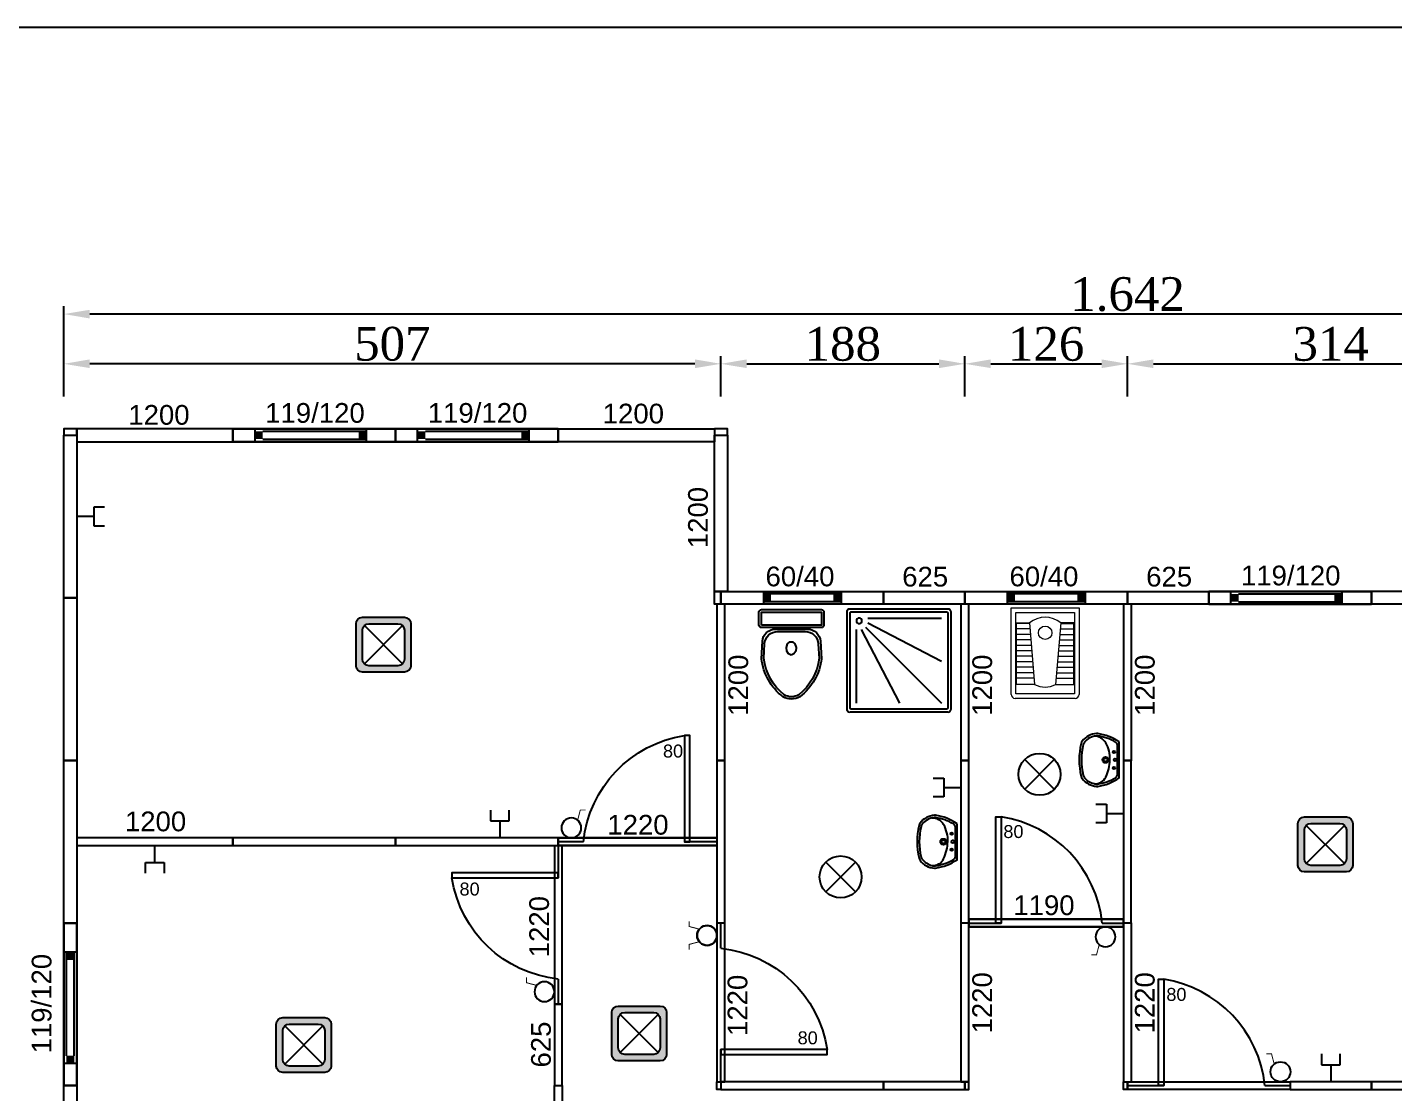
# Model space of a CAD drawing. Header units: millimetres. Extents: x 201962 to 221859, y -224854 to -197588.
# Drawn here: x 207638 to 208693, y -204201 to -203379 of the extents above; entities that cross this region are included whole.
import ezdxf

# ---------------------------------------------------------------- set-up
doc = ezdxf.new("R2010")
doc.units = ezdxf.units.MM
doc.header["$MEASUREMENT"] = 0
for name, color, linetype in [('1', 250, 'Continuous'), ('Block1', 255, 'Continuous'), ('DUVAR', 7, 'Continuous'), ('KAPI-PEN', 3, 'Continuous'), ('OLCU', 2, 'Continuous'), ('PANO', 11, 'Continuous'), ('TEFRIS', 4, 'Continuous')]:
    doc.layers.add(name, color=color, linetype=linetype)
doc.styles.add('133', font='times.ttf')
doc.styles.get("Standard").update_dxf_attribs({"font": 'arial.ttf'})
doc.dimstyles.new('MAKAS', dxfattribs={"dimscale": 20, "dimtxt": 1.3, "dimasz": 1, "dimexe": 0.3, "dimexo": 0.3, "dimgap": 0.1, "dimtad": 1, "dimrnd": 1, "dimzin": 12, "dimdsep": 46, "dimlunit": 6, "dimtxsty": '133', "dimcen": 0.8, "dimdle": 0.0005, "dimclrd": 4, "dimclre": 6, "dimclrt": 2, "dimazin": 3, "dimtfac": 1, "dimtmove": 0, "dimatfit": 2, "dimldrblk": 'DOTSMALL', "dimfxl": 0, "dimtolj": 1, "dimtzin": 0, "dimarcsym": 0})

# ---------------------------------------------------------------- blocks, each defined once
blk = doc.blocks.new('110')
blk.add_lwpolyline([(74265.2, -40100.5), (74265.2, -40226), (74275.2, -40226), (74275.2, -40100.5)], close=True)
blk = doc.blocks.new('ehr')
at = {"layer": 'PANO', "color": 1}
for p, q in [((-20063, -6682.3), (-19983, -6682.3)), ((-20063, -6688.3), (-19983, -6688.3))]:
    blk.add_line(p, q, dxfattribs=at)
for points in [[(-20069, -6690.3), (-20069, -6680.3)], [(-19983, -6690.3), (-19983, -6680.3)]]:
    blk.add_lwpolyline(points, dxfattribs=at)
for points in [[(-20069, -6688.3), (-20063, -6688.3), (-20069, -6682.3), (-20063, -6682.3)], [(-19983, -6688.3), (-19989, -6688.3), (-19983, -6682.3), (-19989, -6682.3)]]:
    blk.add_solid(points, dxfattribs=at)
blk = doc.blocks.new('kg')
at = {"layer": 'PANO', "color": 1}
for p, q in [((-19542.4, -7126.4), (-19602.4, -7126.4)), ((-19542.4, -7132.4), (-19602.4, -7132.4))]:
    blk.add_line(p, q, dxfattribs=at)
for points in [[(-19602.4, -7124.4), (-19602.4, -7134.4)], [(-19542.4, -7124.4), (-19542.4, -7134.4)]]:
    blk.add_lwpolyline(points, dxfattribs=at)
for points in [[(-19602.4, -7126.4), (-19596.4, -7126.4), (-19602.4, -7132.4), (-19596.4, -7132.4)], [(-19542.4, -7126.4), (-19548.4, -7126.4), (-19542.4, -7132.4), (-19548.4, -7132.4)]]:
    blk.add_solid(points, dxfattribs=at)
blk = doc.blocks.new('ewrt')
at = {"layer": 'PANO', "color": 1}
for p, q in [((-20140.2, -6827.4), (-20140.2, -6747.4)), ((-20134.2, -6827.4), (-20134.2, -6747.4))]:
    blk.add_line(p, q, dxfattribs=at)
for points in [[(-20132.2, -6747.4), (-20142.2, -6747.4)], [(-20132.2, -6833.4), (-20142.2, -6833.4)]]:
    blk.add_lwpolyline(points, dxfattribs=at)
for points in [[(-20134.2, -6747.4), (-20134.2, -6753.4), (-20140.2, -6747.4), (-20140.2, -6753.4)], [(-20134.2, -6833.4), (-20134.2, -6827.4), (-20140.2, -6833.4), (-20140.2, -6827.4)]]:
    blk.add_solid(points, dxfattribs=at)
blk = doc.blocks.new('D')
blk.add_lwpolyline([(69161.3, -39614.6), (69286.8, -39614.6), (69286.8, -39608.6), (69161.3, -39608.6)], close=True)
blk = doc.blocks.new('KAPI')
for points in [[(68907.3, -39991.1), (68907.3, -40116.6), (68913.3, -40116.6), (68913.3, -39991.1)], [(68907.3, -39991.1), (68907.3, -40116.6), (68913.3, -40116.6), (68913.3, -39991.1)], [(68913.3, -40116.6), (68913.3, -39991.1), (68907.3, -39991.1), (68907.3, -40116.6)]]:
    blk.add_lwpolyline(points, close=True)
at = {"layer": 'KAPI-PEN'}
for points in [[(68910.3, -39991.1), (68910.3, -40019.1)], [(68910.3, -40097.1), (68910.3, -40116.6)]]:
    blk.add_lwpolyline(points, dxfattribs=at)
blk.add_lwpolyline([(68910.3, -40097.1, -0.341049), (68828.3, -40019.1), (68910.3, -40019.1), (68910.3, -40015.1), (68828.3, -40015.1), (68828.3, -40019.1)], format="xyb", dxfattribs=at)
blk = doc.blocks.new('DUS')
at = {"layer": 'TEFRIS'}
for p, q in [((-1.6, 0.7), (-73.1, 0.7)), ((-75.3, -1.6), (-75.3, -73.1)), ((-73.1, -2.4), (-73.1, -72.3)), ((-2.4, -1.6), (-72.3, -1.6)), ((-14.5, -6.2), (-68.5, -6.2)), ((-14.6, -9.6), (-68.5, -37.7)), ((-1.6, -72.3), (-1.6, -2.4)), ((0.7, -73.1), (0.7, -1.6)), ((-12.9, -12.9), (-68.5, -68.5)), ((-9.6, -14.6), (-37.7, -68.5)), ((-6.2, -68.5), (-6.2, -14.5)), ((-73.1, -75.3), (-1.6, -75.3)), ((-72.3, -73.1), (-2.4, -73.1))]:
    blk.add_line(p, q, dxfattribs=at)
blk.add_circle((-8.2, -8.2), 2.03, dxfattribs=at)
for centre, radius, start, end in [((-73.1, -1.6), 2.28, 90, 180), ((-1.6, -1.6), 2.28, 0, 90), ((-72.3, -2.4), 0.76, 90, 180), ((-2.4, -2.4), 0.76, 360, 90), ((-73.1, -73.1), 2.28, 180, 270), ((-72.3, -72.3), 0.76, 180, 270), ((-2.4, -72.3), 0.76, 270, 0), ((-1.6, -73.1), 2.28, 270, 360)]:
    blk.add_arc(centre, radius, start, end, dxfattribs=at)
blk = doc.blocks.new('DUŞ')
at = {"rotation": 90}
blk.add_blockref('DUS', (0.7, 1.6), dxfattribs=at)
blk = doc.blocks.new('LAVABO')
at = {"layer": 'TEFRIS'}
for points in [[(13.9, 0, 0.112842), (20.4, 16.5, 0.051406), (20.4, 17.4, 0.218961), (14.4, 28.5, 0.113197), (12.7, 29.3, 0.122001), (-12.7, 29.3, 0.113197), (-14.4, 28.5, 0.218961), (-20.4, 17.4, 0.051406), (-20.4, 16.5, 0.112842), (-13.9, 0)], [(10, 1.2, 0.248162), (13.8, 2.8, 0.097547), (18.6, 16.6, 0.057084), (18.6, 17.5, 0.205938), (13.7, 26.7, 0.12541), (11.8, 27.7, 0.11725), (-11.8, 27.7, 0.12541), (-13.7, 26.7, 0.174088), (-18.3, 19.3, 0.114282), (-18.6, 16.6, 0.097547), (-13.8, 2.8, 0.248162), (-10, 1.2)]]:
    blk.add_lwpolyline(points, format="xyb", close=True, dxfattribs=at)
blk.add_lwpolyline([(-18.3, 19.3, 0.321438), (-13.2, 10.3, 0.098457), (0, 7.1, 0.139763), (13.2, 10.3, 0.277065), (18.3, 19.3)], format="xyb", dxfattribs=at)
for centre, radius in [((0, 10.5), 2.31), ((0, 10.5), 1.42), ((-6.2, 4), 0.923), ((0, 3.2), 1.08), ((6.2, 4), 0.923)]:
    blk.add_circle(centre, radius, dxfattribs=at)
blk = doc.blocks.new('LAV')
at = {"xscale": -1}
blk.add_blockref('LAVABO', (0, 22), dxfattribs=at)
blk = doc.blocks.new('tas')
at = {"layer": 'TEFRIS', "lineweight": 20}
for p, q in [((-17, -20.9), (-17, 46)), ((-17, 46), (35.5, 46)), ((-13.4, -20.4), (-13.4, 42.3)), ((-13.4, 42.3), (31.8, 42.3)), ((31.8, 42.3), (31.8, -20.4)), ((35.5, 46), (35.5, -20.9)), ((-12.9, -13.2), (-12.9, 34.2)), ((-12.9, 34.2), (-2.8, 34.2)), ((-2.8, 33.9), (-12.9, 33.9)), ((-2.8, 34.2), (1.1, -13.2)), ((21.2, 34.2), (17.3, -13.2)), ((31.3, 34.2), (21.2, 34.2)), ((21.2, 33.9), (31.3, 33.9)), ((31.3, -13.2), (31.3, 34.2)), ((-2.4, 29.6), (-12.9, 29.6)), ((-2.1, 25.4), (-12.9, 25.4)), ((-1.7, 21.2), (-12.9, 21.2)), ((20.1, 21.2), (31.3, 21.2)), ((20.5, 25.4), (31.3, 25.4)), ((20.8, 29.6), (31.3, 29.6)), ((-1.4, 16.9), (-12.9, 16.9)), ((-1, 12.7), (-12.9, 12.7)), ((19.4, 12.7), (31.3, 12.7)), ((19.8, 16.9), (31.3, 16.9)), ((-0.7, 8.5), (-12.9, 8.5)), ((-0.3, 4.2), (-12.9, 4.2)), ((0, 0), (-12.9, 0)), ((18.4, 0), (31.3, 0)), ((18.8, 4.2), (31.3, 4.2)), ((19.1, 8.5), (31.3, 8.5)), ((0.3, -4.2), (-12.9, -4.2)), ((0.7, -8.5), (-12.9, -8.5)), ((17.7, -8.5), (31.3, -8.5)), ((18.1, -4.2), (31.3, -4.2)), ((31.8, -20.4), (-13.4, -20.4)), ((1.1, -13.2), (-12.9, -13.2)), ((17.3, -13.2), (31.3, -13.2)), ((32.3, -24), (-13.9, -24))]:
    blk.add_line(p, q, dxfattribs=at)
blk.add_circle((9.2, 26.6), 5.18, dxfattribs=at)
for centre, radius, start, end in [((9.2, 19.8), 18.8, 50.1936, 129.8064), ((-13.9, -20.9), 3.1, 180, 270), ((9.2, 1.2), 16.5, 240.5882, 299.4118), ((32.3, -20.9), 3.1, 270, 0)]:
    blk.add_arc(centre, radius, start, end, dxfattribs=at)
blk = doc.blocks.new('KLOZET')
at = {"layer": 'TEFRIS'}
for p, q in [((-15, 12.4), (-13.8, 12.4)), ((-15, -12.4), (-13.8, -12.4))]:
    blk.add_line(p, q, dxfattribs=at)
for points in [[(-67.2, -6.6, 0.199825), (-37.9, -23.2), (-24.4, -22.4, 0.397632), (-15, -12.4), (-15, 12.4, 0.397632), (-24.4, 22.4), (-37.9, 23.2, 0.199825), (-67.2, 6.6, 0.284389)], [(-37.8, -21.3), (-26.4, -20.7, 0.398989), (-16.9, -10.7), (-16.9, 10.7, 0.398989), (-26.4, 20.7), (-37.8, 21.3, 0.197715), (-65.7, 5.6, 0.284389), (-65.7, -5.6, 0.197715)], [(-2, -25.1, 0.414214), (0, -23.1), (0, 23.1, 0.414214), (-2, 25.1), (-11.8, 25.1, 0.414214), (-13.8, 23.1), (-13.8, -23.1, 0.414214), (-11.8, -25.1)]]:
    blk.add_lwpolyline(points, format="xyb", close=True, dxfattribs=at)
blk.add_lwpolyline([(-11.9, -23.2), (-1.9, -23.2), (-1.9, 23.2), (-11.9, 23.2)], close=True, dxfattribs=at)
at = {"layer": 'TEFRIS', "linetype": 'Continuous'}
blk.add_polyline3d([(-35, -0.1, 0), (-34.2, -2.2, 0), (-32, -3.6, 0), (-29.1, -3.9, 0), (-26.5, -3, 0), (-24.9, -1.2, 0), (-24.9, 0.9, 0), (-26.5, 2.7, 0), (-29.1, 3.6, 0), (-32, 3.3, 0), (-34.2, 1.9, 0), (-35, -0.1, 0)], dxfattribs=at)
blk = doc.blocks.new('GLOP')
at = {"layer": 'DUVAR', "color": 1}
for p, q in [((11.4, -11.4), (-11.4, 11.4)), ((11.4, 11.4), (-11.4, -11.4))]:
    blk.add_line(p, q, dxfattribs=at)
blk.add_circle((0, 0), 16.2, dxfattribs=at)
blk = doc.blocks.new('ANAHTAR')
at = {"layer": 'OLCU', "color": 20, "const_width": 0.735}
blk.add_lwpolyline([(-6.1, -4.9), (-13.8, -6.9), (-13.8, -11)], dxfattribs=at)
at = {"layer": 'OLCU', "color": 20}
blk.add_circle((0, 0), 7.67, dxfattribs=at)
blk = doc.blocks.new('TELPRIZ')
at = {"layer": 'DUVAR', "color": 1}
for p, q in [((-7.2, 21.4), (-7.2, 13.1)), ((7.2, 13.1), (7.2, 21.4)), ((-7.2, 13.1), (7.2, 13.1)), ((0, 13.1), (0, 0))]:
    blk.add_line(p, q, dxfattribs=at)
blk = doc.blocks.new('*D10186')
at = {"layer": 'Defpoints', "color": 0}
for p in [(207666.5, -203638.8), (207666.5, -203670), (208173.5, -203670)]:
    blk.add_point(p, dxfattribs=at)
at = {"layer": 'DUVAR', "color": 6, "lineweight": -2}
for p, q in [((207666.5, -203664), (207666.5, -203632.8)), ((208173.5, -203664), (208173.5, -203632.8))]:
    blk.add_line(p, q, dxfattribs=at)
at = {"layer": 'DUVAR', "color": 4, "lineweight": -2}
blk.add_line((208153.5, -203638.8), (207686.5, -203638.8), dxfattribs=at)
at = {"layer": 'DUVAR', "color": 4}
for points in [[(207686.5, -203635.4), (207686.5, -203642.1), (207666.5, -203638.8)], [(208153.5, -203642.1), (208153.5, -203635.4), (208173.5, -203638.8)]]:
    blk.add_solid(points, dxfattribs=at)
at = {"layer": 'DUVAR', "color": 2, "insert": (207920, -203623.5), "char_height": 26, "attachment_point": 5, "style": '133'}
blk.add_mtext('\\A1;507', dxfattribs=at)
blk = doc.blocks.new('_DotSmall')
at = {"color": 0, "linetype": 'ByBlock', "const_width": 0.5}
blk.add_lwpolyline([(-0.0625, 0, 1), (0.0625, 0, 1)], format="xyb", close=True, dxfattribs=at)
blk = doc.blocks.new('*D10187')
at = {"layer": 'Defpoints', "color": 0}
for p in [(208361.8, -203638.8), (208173.5, -203670), (208361.8, -203670)]:
    blk.add_point(p, dxfattribs=at)
at = {"layer": 'DUVAR', "color": 6, "lineweight": -2}
for p, q in [((208173.5, -203664), (208173.5, -203632.8)), ((208361.8, -203664), (208361.8, -203632.8))]:
    blk.add_line(p, q, dxfattribs=at)
at = {"layer": 'DUVAR', "color": 4, "lineweight": -2}
blk.add_line((208193.5, -203638.8), (208341.8, -203638.8), dxfattribs=at)
at = {"layer": 'DUVAR', "color": 4}
for points in [[(208193.5, -203635.4), (208193.5, -203642.1), (208173.5, -203638.8)], [(208341.8, -203642.1), (208341.8, -203635.4), (208361.8, -203638.8)]]:
    blk.add_solid(points, dxfattribs=at)
at = {"layer": 'DUVAR', "color": 2, "insert": (208267.6, -203623.6), "char_height": 26, "attachment_point": 5, "style": '133'}
blk.add_mtext('\\A1;188', dxfattribs=at)
blk = doc.blocks.new('*D10188')
at = {"layer": 'Defpoints', "color": 0}
for p in [(208487.3, -203638.8), (208361.8, -203670), (208487.3, -203670)]:
    blk.add_point(p, dxfattribs=at)
at = {"layer": 'DUVAR', "color": 6, "lineweight": -2}
for p, q in [((208361.8, -203664), (208361.8, -203632.8)), ((208487.3, -203664), (208487.3, -203632.8))]:
    blk.add_line(p, q, dxfattribs=at)
at = {"layer": 'DUVAR', "color": 4, "lineweight": -2}
blk.add_line((208381.8, -203638.8), (208467.3, -203638.8), dxfattribs=at)
at = {"layer": 'DUVAR', "color": 4}
for points in [[(208381.8, -203635.4), (208381.8, -203642.1), (208361.8, -203638.8)], [(208467.3, -203642.1), (208467.3, -203635.4), (208487.3, -203638.8)]]:
    blk.add_solid(points, dxfattribs=at)
at = {"layer": 'DUVAR', "color": 2, "insert": (208424.5, -203623.6), "char_height": 26, "attachment_point": 5, "style": '133'}
blk.add_mtext('\\A1;126', dxfattribs=at)
blk = doc.blocks.new('*D10189')
at = {"layer": 'Defpoints', "color": 0}
for p in [(208801, -203638.8), (208487.3, -203660), (208801, -203660)]:
    blk.add_point(p, dxfattribs=at)
at = {"layer": 'DUVAR', "color": 6, "lineweight": -2}
for p, q in [((208487.3, -203654), (208487.3, -203632.8)), ((208801, -203654), (208801, -203632.8))]:
    blk.add_line(p, q, dxfattribs=at)
at = {"layer": 'DUVAR', "color": 4, "lineweight": -2}
blk.add_line((208507.3, -203638.8), (208781, -203638.8), dxfattribs=at)
at = {"layer": 'DUVAR', "color": 4}
for points in [[(208507.3, -203635.4), (208507.3, -203642.1), (208487.3, -203638.8)], [(208781, -203642.1), (208781, -203635.4), (208801, -203638.8)]]:
    blk.add_solid(points, dxfattribs=at)
at = {"layer": 'DUVAR', "color": 2, "insert": (208644.1, -203623.6), "char_height": 26, "attachment_point": 5, "style": '133'}
blk.add_mtext('\\A1;314', dxfattribs=at)
blk = doc.blocks.new('*D10191')
at = {"layer": 'Defpoints', "color": 0}
for p in [(207666.5, -203600.4), (207666.5, -203638.8), (209308, -203638.8)]:
    blk.add_point(p, dxfattribs=at)
at = {"layer": 'DUVAR', "color": 6, "lineweight": -2}
for p, q in [((207666.5, -203632.8), (207666.5, -203594.4)), ((209308, -203632.8), (209308, -203594.4))]:
    blk.add_line(p, q, dxfattribs=at)
at = {"layer": 'DUVAR', "color": 4, "lineweight": -2}
blk.add_line((209288, -203600.4), (207686.5, -203600.4), dxfattribs=at)
at = {"layer": 'DUVAR', "color": 4}
for points in [[(207686.5, -203597.1), (207686.5, -203603.8), (207666.5, -203600.4)], [(209288, -203603.8), (209288, -203597.1), (209308, -203600.4)]]:
    blk.add_solid(points, dxfattribs=at)
at = {"layer": 'DUVAR', "color": 2, "insert": (208487.3, -203585.2), "char_height": 26, "attachment_point": 5, "style": '133'}
blk.add_mtext('\\A1;1.642', dxfattribs=at)

msp = doc.modelspace()

# ---------------------------------------------------------------- hatches: boundary and pattern name
at = {"layer": 'Block1'}
h = msp.add_hatch(color=0, dxfattribs=at)
edge = h.paths.add_edge_path()
edge.add_line((207896.933, -203834.421), (207929.293, -203834.421))
edge.add_arc((207929.293, -203839.421), 5, 0, 90, ccw=False)
edge.add_line((207934.293, -203839.421), (207934.293, -203871.781))
edge.add_arc((207929.293, -203871.781), 5, 270, 360, ccw=False)
edge.add_line((207929.293, -203876.781), (207896.933, -203876.781))
edge.add_arc((207896.933, -203871.781), 5, 180, 270, ccw=False)
edge.add_line((207891.933, -203871.781), (207891.933, -203839.421))
edge.add_arc((207896.933, -203839.421), 5, 90, 180, ccw=False)
edge = h.paths.add_edge_path(flags=16)
edge.add_line((207901.933, -203839.421), (207924.293, -203839.421))
edge.add_arc((207924.293, -203844.421), 5, 0, 90, ccw=False)
edge.add_line((207929.293, -203844.421), (207929.293, -203866.781))
edge.add_arc((207924.293, -203866.781), 5, 270, 360, ccw=False)
edge.add_line((207924.293, -203871.781), (207901.933, -203871.781))
edge.add_arc((207901.933, -203866.781), 5, 180, 270, ccw=False)
edge.add_line((207896.933, -203866.781), (207896.933, -203844.421))
edge.add_arc((207901.933, -203844.421), 5, 90, 180, ccw=False)
h = msp.add_hatch(color=0, dxfattribs=at)
edge = h.paths.add_edge_path()
edge.add_line((208623.832, -203988.556), (208656.191, -203988.556))
edge.add_arc((208656.191, -203993.556), 5, 0, 90, ccw=False)
edge.add_line((208661.191, -203993.556), (208661.191, -204025.916))
edge.add_arc((208656.191, -204025.916), 5, 270, 360, ccw=False)
edge.add_line((208656.191, -204030.916), (208623.832, -204030.916))
edge.add_arc((208623.832, -204025.916), 5, 180, 270, ccw=False)
edge.add_line((208618.832, -204025.916), (208618.832, -203993.556))
edge.add_arc((208623.832, -203993.556), 5, 90, 180, ccw=False)
edge = h.paths.add_edge_path(flags=16)
edge.add_line((208628.832, -203993.556), (208651.191, -203993.556))
edge.add_arc((208651.191, -203998.556), 5, 0, 90, ccw=False)
edge.add_line((208656.191, -203998.556), (208656.191, -204020.916))
edge.add_arc((208651.191, -204020.916), 5, 270, 360, ccw=False)
edge.add_line((208651.191, -204025.916), (208628.832, -204025.916))
edge.add_arc((208628.832, -204020.916), 5, 180, 270, ccw=False)
edge.add_line((208623.832, -204020.916), (208623.832, -203998.556))
edge.add_arc((208628.832, -203998.556), 5, 90, 180, ccw=False)
h = msp.add_hatch(color=0, dxfattribs=at)
edge = h.paths.add_edge_path()
edge.add_line((208094.289, -204134.467), (208126.649, -204134.467))
edge.add_arc((208126.649, -204139.467), 5, 0, 90, ccw=False)
edge.add_line((208131.649, -204139.467), (208131.649, -204171.827))
edge.add_arc((208126.649, -204171.827), 5, 270, 360, ccw=False)
edge.add_line((208126.649, -204176.827), (208094.289, -204176.827))
edge.add_arc((208094.289, -204171.827), 5, 180, 270, ccw=False)
edge.add_line((208089.289, -204171.827), (208089.289, -204139.467))
edge.add_arc((208094.289, -204139.467), 5, 90, 180, ccw=False)
edge = h.paths.add_edge_path(flags=16)
edge.add_line((208099.289, -204139.467), (208121.649, -204139.467))
edge.add_arc((208121.649, -204144.467), 5, 0, 90, ccw=False)
edge.add_line((208126.649, -204144.467), (208126.649, -204166.827))
edge.add_arc((208121.649, -204166.827), 5, 270, 360, ccw=False)
edge.add_line((208121.649, -204171.827), (208099.289, -204171.827))
edge.add_arc((208099.289, -204166.827), 5, 180, 270, ccw=False)
edge.add_line((208094.289, -204166.827), (208094.289, -204144.467))
edge.add_arc((208099.289, -204144.467), 5, 90, 180, ccw=False)
h = msp.add_hatch(color=0, dxfattribs=at)
edge = h.paths.add_edge_path()
edge.add_line((207835.442, -204143.418), (207867.801, -204143.418))
edge.add_arc((207867.801, -204148.418), 5, 0, 90, ccw=False)
edge.add_line((207872.801, -204148.418), (207872.801, -204180.778))
edge.add_arc((207867.801, -204180.778), 5, 270, 360, ccw=False)
edge.add_line((207867.801, -204185.778), (207835.442, -204185.778))
edge.add_arc((207835.442, -204180.778), 5, 180, 270, ccw=False)
edge.add_line((207830.442, -204180.778), (207830.442, -204148.418))
edge.add_arc((207835.442, -204148.418), 5, 90, 180, ccw=False)
edge = h.paths.add_edge_path(flags=16)
edge.add_line((207840.442, -204148.418), (207862.801, -204148.418))
edge.add_arc((207862.801, -204153.418), 5, 0, 90, ccw=False)
edge.add_line((207867.801, -204153.418), (207867.801, -204175.778))
edge.add_arc((207862.801, -204175.778), 5, 270, 360, ccw=False)
edge.add_line((207862.801, -204180.778), (207840.442, -204180.778))
edge.add_arc((207840.442, -204175.778), 5, 180, 270, ccw=False)
edge.add_line((207835.442, -204175.778), (207835.442, -204153.418))
edge.add_arc((207840.442, -204153.418), 5, 90, 180, ccw=False)

# ---------------------------------------------------------------- linework, layer by layer
msp.add_line((208045.004, -204010.662, -4.5), (208051.004, -204010.662, -4.5))
at = {"color": 2}
msp.add_lwpolyline([(209922.706, -205139.197), (207328.366, -205139.197), (207328.366, -203379.081), (209922.706, -203379.081)], close=True, dxfattribs=at)
at = {"elevation": -4.5}
for points in [[(207676.504, -203698.912), (207797.004, -203698.912), (207797.004, -203688.912), (207676.504, -203688.912)], [(207797.004, -203688.912), (207922.504, -203688.912), (207922.504, -203698.912), (207797.004, -203698.912)], [(207797.004, -203688.912), (207922.504, -203688.912), (207922.504, -203698.912), (207797.004, -203698.912)], [(207797.004, -203688.912), (207922.504, -203688.912), (207922.504, -203698.912), (207797.004, -203698.912)], [(207797.004, -203698.912), (207922.504, -203698.912), (207922.504, -203688.912), (207797.004, -203688.912)], [(207922.504, -203688.912), (208048.004, -203688.912), (208048.004, -203698.912), (207922.504, -203698.912)], [(207922.504, -203688.912), (208048.004, -203688.912), (208048.004, -203698.912), (207922.504, -203698.912)], [(207922.504, -203688.912), (208048.004, -203688.912), (208048.004, -203698.912), (207922.504, -203698.912)], [(207922.504, -203698.912), (208048.004, -203698.912), (208048.004, -203688.912), (207922.504, -203688.912)], [(208048.004, -203688.912), (208168.504, -203688.912), (208168.504, -203698.912), (208048.004, -203698.912)], [(208168.504, -203814.412), (208168.504, -203693.912), (208178.504, -203693.912), (208178.504, -203814.412)], [(208299.004, -203824.412), (208173.504, -203824.412), (208173.504, -203814.412), (208299.004, -203814.412)], [(208173.504, -203814.412), (208299.004, -203814.412), (208299.004, -203824.412), (208173.504, -203824.412)], [(208299.004, -203814.412), (208361.754, -203814.412), (208361.754, -203824.412), (208299.004, -203824.412)], [(208487.254, -203824.412), (208361.754, -203824.412), (208361.754, -203814.412), (208487.254, -203814.412)], [(208361.754, -203814.412), (208487.254, -203814.412), (208487.254, -203824.412), (208361.754, -203824.412)], [(208487.254, -203814.412), (208550.004, -203814.412), (208550.004, -203824.412), (208487.254, -203824.412)], [(208550.004, -203814.412), (208675.504, -203814.412), (208675.504, -203824.412), (208550.004, -203824.412)], [(208550.004, -203814.412), (208675.504, -203814.412), (208675.504, -203824.412), (208550.004, -203824.412)], [(208550.004, -203814.412), (208675.504, -203814.412), (208675.504, -203824.412), (208550.004, -203824.412)], [(208550.004, -203824.412), (208675.504, -203824.412), (208675.504, -203814.412), (208550.004, -203814.412)], [(208170.504, -203824.412), (208170.504, -203944.912), (208176.504, -203944.912), (208176.504, -203824.412)], [(208358.754, -203824.412), (208358.754, -203944.912), (208364.754, -203944.912), (208364.754, -203824.412)], [(208484.254, -203824.412), (208484.254, -203944.912), (208490.254, -203944.912), (208490.254, -203824.412)], [(207797.004, -204004.662), (207676.504, -204004.662), (207676.504, -204010.662), (207797.004, -204010.662)], [(208170.504, -204010.662), (208048.004, -204010.662), (208048.004, -204004.662), (208170.504, -204004.662), (208048.004, -204004.662), (208048.004, -204010.662)], [(208048.004, -204004.662), (208170.504, -204004.662), (208170.504, -204010.662), (208048.004, -204010.662)], [(207666.504, -204195.912), (207666.504, -204070.412), (207676.504, -204070.412), (207676.504, -204195.912)], [(207666.504, -204195.912), (207666.504, -204070.412), (207676.504, -204070.412), (207676.504, -204195.912)], [(207666.504, -204195.912), (207666.504, -204070.412), (207676.504, -204070.412), (207676.504, -204195.912)], [(207676.504, -204195.912), (207676.504, -204070.412), (207666.504, -204070.412), (207666.504, -204195.912)], [(208176.504, -204192.912), (208176.504, -204070.412), (208170.504, -204070.412), (208170.504, -204192.912)], [(208176.504, -204192.912), (208176.504, -204070.412), (208170.504, -204070.412), (208170.504, -204192.912)], [(208170.504, -204070.412), (208170.504, -204192.912), (208176.504, -204192.912), (208176.504, -204070.412)], [(208364.754, -204192.912), (208364.754, -204070.412), (208358.754, -204070.412), (208358.754, -204192.912)], [(208364.754, -204073.412), (208484.254, -204073.412), (208484.254, -204067.412), (208364.754, -204067.412)], [(208490.254, -204192.912), (208490.254, -204070.412), (208484.254, -204070.412), (208484.254, -204192.912)], [(208045.004, -204133.162), (208045.003, -204195.912), (208051.003, -204195.912), (208051.004, -204133.162)], [(208299.004, -204198.912), (208361.754, -204198.912), (208361.754, -204192.912), (208299.004, -204192.912)], [(208612.754, -204198.912), (208675.504, -204198.912), (208675.504, -204192.912), (208612.754, -204192.912)], [(208675.504, -204198.912), (208798.004, -204198.912), (208798.004, -204192.912), (208675.504, -204192.912)]]:
    msp.add_lwpolyline(points, close=True, dxfattribs=at)
for points in [[(208170.504, -204004.662), (208048.004, -204004.662), (208048.004, -204010.662), (208170.504, -204010.662)], [(208045.004, -204010.662), (208045.004, -204133.162), (208051.004, -204133.162), (208051.004, -204010.662)], [(208045.004, -204010.662), (208045.004, -204133.162), (208051.004, -204133.162), (208051.004, -204010.662)], [(208045.004, -204010.662), (208045.004, -204133.162), (208051.004, -204133.162), (208051.004, -204010.662)], [(208364.754, -204067.412), (208484.254, -204067.412), (208484.254, -204073.412), (208364.754, -204073.412)], [(208364.754, -204067.412), (208484.254, -204067.412), (208484.254, -204073.412), (208364.754, -204073.412)], [(208364.754, -204067.412), (208484.254, -204067.412), (208484.254, -204073.412), (208364.754, -204073.412)]]:
    msp.add_lwpolyline(points, dxfattribs=at)
at = {"layer": 'Block1', "color": 1}
for p, q in [((207927.828, -203840.885), (207898.397, -203870.316)), ((207898.397, -203840.885), (207927.828, -203870.316)), ((208654.727, -203995.02), (208625.296, -204024.451)), ((208625.296, -203995.02), (208654.727, -204024.451)), ((208125.184, -204140.932), (208095.753, -204170.363)), ((208095.753, -204140.932), (208125.184, -204170.363)), ((207866.337, -204149.883), (207836.906, -204179.314)), ((207836.906, -204149.883), (207866.337, -204179.314))]:
    msp.add_line(p, q, dxfattribs=at)
at = {"layer": 'Block1', "color": 0}
for points in [[(207896.933, -203834.421), (207929.293, -203834.421, -0.41421356), (207934.293, -203839.421), (207934.293, -203871.781, -0.41421356), (207929.293, -203876.781), (207896.933, -203876.781, -0.41421356), (207891.933, -203871.781), (207891.933, -203839.421, -0.41421356)], [(207901.933, -203839.421), (207924.293, -203839.421, -0.41421356), (207929.293, -203844.421), (207929.293, -203866.781, -0.41421356), (207924.293, -203871.781), (207901.933, -203871.781, -0.41421356), (207896.933, -203866.781), (207896.933, -203844.421, -0.41421356)], [(208623.832, -203988.556), (208656.191, -203988.556, -0.41421356), (208661.191, -203993.556), (208661.191, -204025.916, -0.41421356), (208656.191, -204030.916), (208623.832, -204030.916, -0.41421356), (208618.832, -204025.916), (208618.832, -203993.556, -0.41421356)], [(208628.832, -203993.556), (208651.191, -203993.556, -0.41421356), (208656.191, -203998.556), (208656.191, -204020.916, -0.41421356), (208651.191, -204025.916), (208628.832, -204025.916, -0.41421356), (208623.832, -204020.916), (208623.832, -203998.556, -0.41421356)], [(208094.289, -204134.467), (208126.649, -204134.467, -0.41421356), (208131.649, -204139.467), (208131.649, -204171.827, -0.41421356), (208126.649, -204176.827), (208094.289, -204176.827, -0.41421356), (208089.289, -204171.827), (208089.289, -204139.467, -0.41421356)], [(207835.442, -204143.418), (207867.801, -204143.418, -0.41421356), (207872.801, -204148.418), (207872.801, -204180.778, -0.41421356), (207867.801, -204185.778), (207835.442, -204185.778, -0.41421356), (207830.442, -204180.778), (207830.442, -204148.418, -0.41421356)], [(208099.289, -204139.467), (208121.649, -204139.467, -0.41421356), (208126.649, -204144.467), (208126.649, -204166.827, -0.41421356), (208121.649, -204171.827), (208099.289, -204171.827, -0.41421356), (208094.289, -204166.827), (208094.289, -204144.467, -0.41421356)], [(207840.442, -204148.418), (207862.801, -204148.418, -0.41421356), (207867.801, -204153.418), (207867.801, -204175.778, -0.41421356), (207862.801, -204180.778), (207840.442, -204180.778, -0.41421356), (207835.442, -204175.778), (207835.442, -204153.418, -0.41421356)]]:
    msp.add_lwpolyline(points, format="xyb", close=True, dxfattribs=at)
at = {"layer": 'DUVAR', "color": 1, "elevation": -4.5}
for points in [[(207666.504, -203693.912), (207676.504, -203693.912), (207676.504, -203688.912), (207666.504, -203688.912)], [(208168.504, -203693.912), (208178.504, -203693.912), (208178.504, -203688.912), (208168.504, -203688.912)], [(208168.504, -203814.412), (208173.504, -203814.412), (208173.504, -203824.412), (208168.504, -203824.412)], [(208170.504, -204192.912), (208173.504, -204192.912), (208173.504, -204198.912), (208170.504, -204198.912)], [(208364.754, -204192.912), (208361.754, -204192.912), (208361.754, -204198.912), (208364.754, -204198.912)], [(208484.254, -204192.912), (208487.254, -204192.912), (208487.254, -204198.912), (208484.254, -204198.912)]]:
    msp.add_lwpolyline(points, close=True, dxfattribs=at)
at = {"layer": 'KAPI-PEN', "elevation": -4.5}
for points in [[(208067.504, -204007.662, -0.34104855), (208145.504, -203925.662), (208145.504, -204007.662), (208149.504, -204007.662), (208149.504, -203925.662), (208145.504, -203925.662)], [(208467.754, -204070.412, 0.34104855), (208389.754, -203988.412), (208389.754, -204070.412), (208385.754, -204070.412), (208385.754, -203988.412), (208389.754, -203988.412)], [(208048.004, -204113.662, -0.34104855), (207966.004, -204035.662), (208048.004, -204035.662), (208048.004, -204031.662), (207966.004, -204031.662), (207966.004, -204035.662)], [(208173.504, -204089.912, -0.34104855), (208255.504, -204167.912), (208173.504, -204167.912), (208173.504, -204171.912), (208255.504, -204171.912), (208255.504, -204167.912)]]:
    msp.add_lwpolyline(points, format="xyb", dxfattribs=at)
for points in [[(208067.504, -204007.662), (208048.004, -204007.662)], [(208170.504, -204007.662), (208145.504, -204007.662)], [(208048.004, -204010.662), (208048.004, -204035.662)], [(208173.504, -204089.912), (208173.504, -204070.412)], [(208364.754, -204070.412), (208389.754, -204070.412)], [(208467.754, -204070.412), (208484.254, -204070.412)], [(208048.004, -204113.662), (208048.004, -204133.162)], [(208173.504, -204192.912), (208173.504, -204167.912)]]:
    msp.add_lwpolyline(points, dxfattribs=at)

# ---------------------------------------------------------------- block references
at = {"xscale": -1}
for name, p, rotation in [('110', (133401.272, -243919.914, -4.5), 180), ('110', (168575.002, -129549.181, -4.5), 89.99999999999994), ('110', (133401.272, -244045.414, -4.5), 180), ('110', (133401.272, -244170.914, -4.5), 180), ('KAPI', (168496.179, -135285.58, -4.5), 89.99999999999994), ('110', (133401.272, -244421.914, -4.5), 180), ('D', (168436.428, -135034.58, -4.5), 89.99999999999997)]:
    msp.add_blockref(name, p, dxfattribs=dict(at, rotation=rotation))
at = {"rotation": 270}
for p in [(247785.079, -134783.58, -4.5), (247973.329, -134783.58, -4.5), (248098.829, -134783.58, -4.5)]:
    msp.add_blockref('D', p, dxfattribs=at)
for p in [(138635.672, -164396.087, -4.5), (138761.172, -164396.087, -4.5), (139012.172, -164584.337, -4.5)]:
    msp.add_blockref('D', p)
at = {"layer": 'Block1', "color": 0}
for name, p in [('ehr', (227883.006, -197008.605, -4.5)), ('ehr', (228008.506, -197008.605, -4.5)), ('kg', (227808.683, -196690.019, -4.5)), ('kg', (227996.933, -196690.019, -4.5)), ('ehr', (228636.006, -197134.105, -4.5)), ('ewrt', (227808.683, -197345.451, -4.5))]:
    msp.add_blockref(name, p, dxfattribs=at)
at = {"layer": 'TEFRIS', "lineweight": 25, "rotation": 270}
for name, p in [('TELPRIZ', (207676.504, -203756.662, -4.5)), ('ANAHTAR', (208605.357, -204185.244, -4.5))]:
    msp.add_blockref(name, p, dxfattribs=at)
at = {"layer": 'TEFRIS', "xscale": -1}
for name, p, rotation in [('KLOZET', (208227.956, -203828.549, -4.5), 270), ('LAV', (208502.844, -203944.536, -4.5), 89.9999999999999), ('LAV', (208377.72, -204007.662, -4.5), 89.9999999999999)]:
    msp.add_blockref(name, p, dxfattribs=dict(at, rotation=rotation))
at = {"layer": 'TEFRIS', "xscale": -1.052631578946603, "yscale": 1.052631578946603, "zscale": 1.052631578947367, "rotation": 89.9999999999999}
msp.add_blockref('DUŞ', (208273.278, -203827.797, -4.5), dxfattribs=at)
at = {"layer": 'TEFRIS'}
msp.add_blockref('tas', (208414.55, -203873.016, -4.5), dxfattribs=at)
at = {"layer": 'TEFRIS', "lineweight": 25}
for name, p in [('GLOP', (208419.43, -203955.657)), ('TELPRIZ', (208003.028, -204004.662, -4.5)), ('GLOP', (208265.937, -204034.848)), ('ANAHTAR', (208162.835, -204080.001, -4.5)), ('TELPRIZ', (208644.129, -204192.912, -4.5))]:
    msp.add_blockref(name, p, dxfattribs=at)
at = {"layer": 'TEFRIS', "lineweight": 25, "xscale": -1}
for name, p, rotation in [('TELPRIZ', (208358.754, -203965.769, -4.5), 89.99999999999997), ('ANAHTAR', (208058.116, -203996.994, -4.5), 89.99999999999997), ('TELPRIZ', (208484.254, -203985.924, -4.5), 89.99999999999997), ('TELPRIZ', (207736.754, -204010.662, -4.5), 180), ('ANAHTAR', (208162.835, -204080.001, -4.5), 180), ('ANAHTAR', (208470.323, -204081.081, -4.5), 270), ('ANAHTAR', (208037.335, -204123.412, -4.5), 180)]:
    msp.add_blockref(name, p, dxfattribs=dict(at, rotation=rotation))

# ---------------------------------------------------------------- texts
at = {"layer": '1', "color": 0, "lineweight": 25}
for s, p in [('1200', (207716.218, -203685.805, -4.5)), ('119/120', (207821.841, -203684.3, -4.5)), ('119/120', (207947.341, -203684.3, -4.5)), ('1200', (208082.323, -203684.813, -4.5)), ('60/40', (208207.968, -203810.526, -4.5)), ('625', (208313.443, -203810.708, -4.5)), ('60/40', (208396.218, -203810.526, -4.5)), ('625', (208501.693, -203810.708, -4.5)), ('119/120', (208574.841, -203809.8, -4.5)), ('1200', (207713.598, -203999.616, -4.5)), ('1220', (208085.86, -204002.194, -4.5)), ('1190', (208399.169, -204064.294, -4.5))]:
    msp.add_text(s, height=15.2174, dxfattribs=at).set_placement(p)
for s, p in [('1200', (208163.415, -203781.101, -4.5)), ('1200', (208194.52, -203910.515, -4.5)), ('1200', (208382.77, -203910.515, -4.5)), ('1200', (208508.27, -203910.515, -4.5)), ('1220', (208040.85, -204096.888, -4.5)), ('119/120', (207656.892, -204171.075, -4.5)), ('1220', (208193.926, -204157.625, -4.5)), ('1220', (208382.74, -204155.662, -4.5)), ('1220', (208508.24, -204155.662, -4.5)), ('625 ', (208042.263, -204181.945, -4.5))]:
    msp.add_text(s, height=15.2174, rotation=90, dxfattribs=at).set_placement(p)
at = {"layer": 'Block1', "color": 0, "linetype": 'Continuous'}
for p in [(208128.822, -203942.68, -4.5), (208391.481, -204004.814, -4.5), (207971.821, -204049.182, -4.5), (208517.268, -204130.53, -4.5), (208232.731, -204164.033, -4.5)]:
    msp.add_text('80', height=10, dxfattribs=at).set_placement(p)

# ---------------------------------------------------------------- dimensions: what is measured, and where the dimension line sits
at = {"layer": 'DUVAR', "color": 1}
for p1, p2, distance, picture, middle in [((209308.004, -203638.764), (207666.504, -203638.764), -38.338, '*D10191', (208487.254, -203585.192)), ((208173.504, -203670.01), (207666.504, -203670.01), -31.246, '*D10186', (207920.004, -203623.53)), ((208173.504, -203670.01), (208361.754, -203670.01), 31.246, '*D10187', (208267.629, -203623.569)), ((208361.754, -203670.01), (208487.254, -203670.01), 31.246, '*D10188', (208424.504, -203623.569))]:
    dim = msp.add_aligned_dim(p1=p1, p2=p2, distance=distance, dimstyle='MAKAS', dxfattribs=at)
    dim.commit()
    dim.dimension.update_dxf_attribs({"geometry": picture, "text_midpoint": middle})
dim = msp.add_linear_dim(base=(208801.004, -203638.764), p1=(208487.254, -203660.01), p2=(208801.004, -203660.01), dimstyle='MAKAS', dxfattribs=at)
dim.commit()
dim.dimension.update_dxf_attribs({"geometry": '*D10189', "text_midpoint": (208644.129, -203623.569)})

doc.saveas('drawing.dxf')
